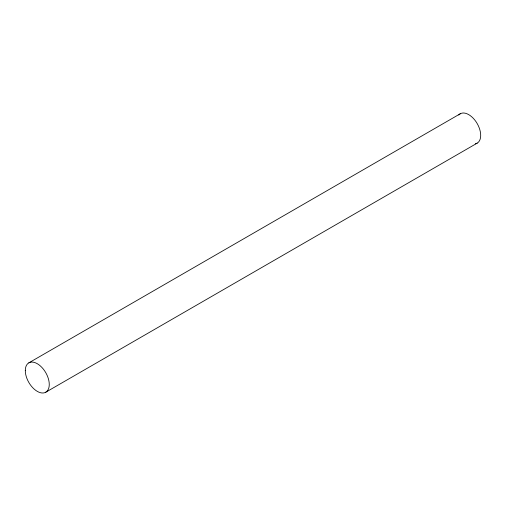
<?xml version="1.0" encoding="UTF-8"?>
<svg xmlns="http://www.w3.org/2000/svg" width="506" height="506" viewBox="0 0 506 506"><rect width="100%" height="100%" fill="white"/><g stroke="black" fill="none" stroke-linecap="round" stroke-linejoin="round"><path stroke-width="0.76" d="M28.81 362.865L460.239 113.78M45.761 392.22L477.19 143.135M458.752 115.02A16.951 9.785 60 0 1 477.19 123.565A16.951 9.785 60 0 1 475.368 143.805M25.3 370.626A16.951 9.785 60 0 0 43.276 392.985A16.951 9.785 60 0 0 43.276 369.019A16.951 9.785 60 0 0 25.3 370.626"/></g></svg>
